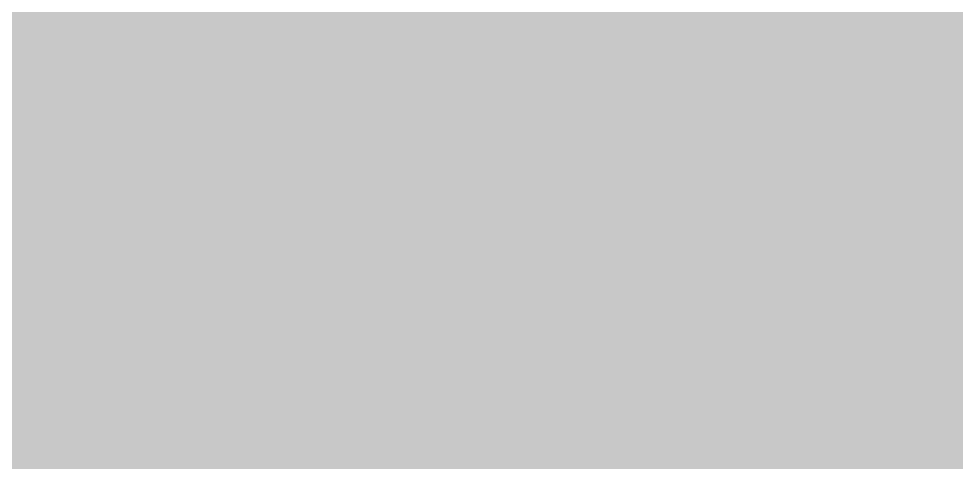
# Model space of a CAD drawing. Header units: millimetres. Extents: x 85 to 447, y 59 to 294.
# Drawn here: x 127.405 to 130.313, y 74.382 to 75.756 of the extents above; entities that cross this region are included whole.
import ezdxf

# ---------------------------------------------------------------- set-up
doc = ezdxf.new("R2010")
doc.units = ezdxf.units.MM
doc.layers.add('BG', color=7, linetype='Continuous')

msp = doc.modelspace()

# ---------------------------------------------------------------- hatches: boundary and pattern name
at = {"layer": 'BG', "true_color": 0x5e416d}
msp.add_hatch(color=197, dxfattribs=at).paths.add_polyline_path([(85.368, 58.7339), (245.3679, 58.7339), (245.3679, 278.7339), (85.368, 278.7339)])
at = {"layer": 'BG', "true_color": 0xfce102}
for points in [[(129.3068, 74.6709), (129.3046, 74.6741), (129.3018, 74.6769), (129.2985, 74.6794), (129.2947, 74.6815), (129.2905, 74.6833), (129.2859, 74.6848), (129.281, 74.6861), (129.2758, 74.6871), (129.2703, 74.6878), (129.2647, 74.6884), (129.2588, 74.6888), (129.2529, 74.689), (129.2469, 74.689), (129.2409, 74.6889), (129.2349, 74.6887), (129.229, 74.6884), (129.2233, 74.688), (129.2176, 74.6876), (129.2122, 74.6872), (129.2071, 74.6867), (129.2023, 74.6862), (129.1978, 74.6858), (129.1937, 74.6854), (129.1901, 74.6851), (129.1874, 74.6846), (129.1843, 74.684), (129.1808, 74.6833), (129.1769, 74.6826), (129.1728, 74.6818), (129.1683, 74.681), (129.1637, 74.68), (129.1589, 74.679), (129.154, 74.6778), (129.1491, 74.6766), (129.1441, 74.6752), (129.1392, 74.6737), (129.1345, 74.6722), (129.1298, 74.6704), (129.1254, 74.6686), (129.1212, 74.6666), (129.1173, 74.6645), (129.1138, 74.6622), (129.1106, 74.6598), (129.108, 74.6572), (129.1058, 74.6545), (129.1042, 74.6515), (129.1032, 74.6484), (129.1029, 74.6452), (129.1041, 74.6404), (129.1054, 74.6357), (129.1066, 74.631), (129.1078, 74.6262), (129.1091, 74.6214), (129.1103, 74.6166), (129.1115, 74.6118), (129.1127, 74.607), (129.1139, 74.6022), (129.1151, 74.5974), (129.1163, 74.5925), (129.1175, 74.5877), (129.1187, 74.5829), (129.1199, 74.578), (129.1211, 74.5732), (129.1223, 74.5683), (129.1235, 74.5635), (129.1248, 74.5586), (129.126, 74.5538), (129.1272, 74.549), (129.1284, 74.5441), (129.1296, 74.5393), (129.1309, 74.5345), (129.1321, 74.5296), (129.1399, 74.5301), (129.1477, 74.5306), (129.1555, 74.5311), (129.1633, 74.5315), (129.1711, 74.532), (129.1789, 74.5325), (129.1867, 74.533), (129.1945, 74.5334), (129.2024, 74.5339), (129.2102, 74.5344), (129.2181, 74.5349), (129.2259, 74.5354), (129.2338, 74.5358), (129.2417, 74.5363), (129.2495, 74.5368), (129.2574, 74.5373), (129.2653, 74.5378), (129.2733, 74.5383), (129.2812, 74.5388), (129.2891, 74.5393), (129.2971, 74.5398), (129.305, 74.5403), (129.313, 74.5408), (129.321, 74.5413), (129.3186, 74.5459), (129.3165, 74.5506), (129.3146, 74.5556), (129.313, 74.5606), (129.3115, 74.5659), (129.3103, 74.5712), (129.3093, 74.5766), (129.3084, 74.5822), (129.3077, 74.5878), (129.3071, 74.5934), (129.3067, 74.5991), (129.3064, 74.6049), (129.3062, 74.6107), (129.306, 74.6164), (129.306, 74.6222), (129.306, 74.6279), (129.3061, 74.6336), (129.3062, 74.6392), (129.3063, 74.6448), (129.3064, 74.6502), (129.3065, 74.6556), (129.3067, 74.6608), (129.3067, 74.6659)], [(129.803, 74.5508), (129.801, 74.5549), (129.7992, 74.5591), (129.7976, 74.5634), (129.7961, 74.5679), (129.7949, 74.5724), (129.7938, 74.577), (129.7929, 74.5817), (129.7921, 74.5864), (129.7914, 74.5912), (129.7909, 74.596), (129.7905, 74.6009), (129.7902, 74.6058), (129.7899, 74.6107), (129.7898, 74.6156), (129.7897, 74.6205), (129.7896, 74.6253), (129.7896, 74.6302), (129.7897, 74.635), (129.7897, 74.6398), (129.7898, 74.6445), (129.7899, 74.6491), (129.79, 74.6537), (129.79, 74.6582), (129.79, 74.6625), (129.7898, 74.6637), (129.7895, 74.6648), (129.7892, 74.6659), (129.7888, 74.6671), (129.7884, 74.6683), (129.7879, 74.6694), (129.7875, 74.6706), (129.7869, 74.6718), (129.7864, 74.6729), (129.7857, 74.6741), (129.7851, 74.6752), (129.7844, 74.6763), (129.7837, 74.6773), (129.7829, 74.6784), (129.7821, 74.6794), (129.7813, 74.6803), (129.7804, 74.6813), (129.7794, 74.6821), (129.7785, 74.683), (129.7775, 74.6837), (129.7764, 74.6844), (129.7753, 74.6851), (129.7742, 74.6857), (129.773, 74.6862), (129.7657, 74.6872), (129.7583, 74.688), (129.7509, 74.6887), (129.7433, 74.6893), (129.7358, 74.6898), (129.7281, 74.6901), (129.7204, 74.6904), (129.7127, 74.6906), (129.7049, 74.6907), (129.6971, 74.6907), (129.6893, 74.6906), (129.6815, 74.6905), (129.6736, 74.6903), (129.6658, 74.6901), (129.658, 74.6899), (129.6501, 74.6896), (129.6424, 74.6893), (129.6346, 74.689), (129.6269, 74.6887), (129.6192, 74.6883), (129.6116, 74.688), (129.604, 74.6878), (129.5965, 74.6875), (129.5891, 74.6873), (129.5819, 74.6852), (129.5757, 74.6824), (129.5705, 74.679), (129.5662, 74.6751), (129.5626, 74.6706), (129.5598, 74.6657), (129.5577, 74.6603), (129.5561, 74.6545), (129.5551, 74.6485), (129.5545, 74.6421), (129.5542, 74.6355), (129.5543, 74.6287), (129.5547, 74.6218), (129.5552, 74.6148), (129.5558, 74.6077), (129.5564, 74.6006), (129.557, 74.5936), (129.5574, 74.5867), (129.5577, 74.58), (129.5577, 74.5734), (129.5574, 74.567), (129.5567, 74.561), (129.5556, 74.5553), (129.5539, 74.55), (129.5644, 74.5501), (129.5748, 74.5502), (129.5853, 74.5502), (129.5957, 74.5503), (129.6061, 74.5504), (129.6166, 74.5505), (129.627, 74.5505), (129.6374, 74.5506), (129.6478, 74.5506), (129.6582, 74.5506), (129.6685, 74.5507), (129.6789, 74.5507), (129.6893, 74.5507), (129.6996, 74.5507), (129.71, 74.5508), (129.7203, 74.5508), (129.7307, 74.5508), (129.741, 74.5508), (129.7513, 74.5508), (129.7617, 74.5508), (129.772, 74.5508), (129.7823, 74.5508), (129.7926, 74.5508)], [(130.2219, 74.5363), (130.222, 74.5364), (130.2222, 74.5365), (130.2224, 74.5366), (130.2226, 74.5367), (130.2229, 74.5368), (130.2231, 74.5368), (130.2233, 74.5369), (130.2236, 74.537), (130.2238, 74.537), (130.2241, 74.5371), (130.2244, 74.5371), (130.2247, 74.5371), (130.225, 74.5372), (130.2253, 74.5372), (130.2256, 74.5372), (130.2259, 74.5372), (130.2263, 74.5372), (130.2266, 74.5372), (130.227, 74.5373), (130.2274, 74.5373), (130.2278, 74.5373), (130.2282, 74.5373), (130.2286, 74.5373), (130.229, 74.5373), (130.2309, 74.54), (130.2327, 74.5429), (130.2345, 74.5462), (130.2362, 74.5497), (130.2379, 74.5535), (130.2396, 74.5575), (130.2412, 74.5616), (130.2428, 74.5659), (130.2443, 74.5703), (130.2458, 74.5748), (130.2472, 74.5794), (130.2485, 74.584), (130.2497, 74.5887), (130.2509, 74.5934), (130.252, 74.598), (130.253, 74.6026), (130.2538, 74.6071), (130.2546, 74.6116), (130.2553, 74.6159), (130.2559, 74.62), (130.2563, 74.624), (130.2566, 74.6278), (130.2568, 74.6313), (130.2569, 74.6346), (130.256, 74.6359), (130.2551, 74.6373), (130.2541, 74.6388), (130.2532, 74.6404), (130.2521, 74.642), (130.2511, 74.6438), (130.25, 74.6456), (130.2489, 74.6474), (130.2477, 74.6492), (130.2465, 74.6511), (130.2453, 74.653), (130.2441, 74.6548), (130.2428, 74.6566), (130.2416, 74.6584), (130.2402, 74.6602), (130.2389, 74.6618), (130.2376, 74.6635), (130.2362, 74.665), (130.2348, 74.6664), (130.2334, 74.6677), (130.2319, 74.6689), (130.2305, 74.6699), (130.229, 74.6708), (130.2275, 74.6715), (130.2254, 74.6721), (130.2233, 74.6727), (130.2212, 74.6734), (130.2191, 74.674), (130.217, 74.6746), (130.215, 74.6752), (130.2129, 74.6758), (130.2108, 74.6764), (130.2088, 74.677), (130.2067, 74.6776), (130.2047, 74.6781), (130.2027, 74.6787), (130.2006, 74.6793), (130.1986, 74.6798), (130.1965, 74.6804), (130.1945, 74.6809), (130.1925, 74.6815), (130.1904, 74.682), (130.1884, 74.6825), (130.1864, 74.6831), (130.1843, 74.6836), (130.1823, 74.6841), (130.1803, 74.6846), (130.1782, 74.6851), (130.174, 74.6858), (130.1693, 74.6865), (130.1643, 74.6872), (130.159, 74.688), (130.1534, 74.6887), (130.1475, 74.6895), (130.1415, 74.6902), (130.1352, 74.6909), (130.1289, 74.6915), (130.1225, 74.6921), (130.116, 74.6925), (130.1095, 74.6928), (130.1031, 74.693), (130.0968, 74.693), (130.0905, 74.6928), (130.0845, 74.6925), (130.0786, 74.6919), (130.073, 74.6911), (130.0676, 74.69), (130.0626, 74.6887), (130.0579, 74.6871), (130.0537, 74.6851), (130.0499, 74.6829), (130.0465, 74.6802), (130.0464, 74.6767), (130.0463, 74.6731), (130.0462, 74.6696), (130.046, 74.666), (130.0459, 74.6625), (130.0458, 74.6589), (130.0457, 74.6553), (130.0456, 74.6517), (130.0454, 74.6481), (130.0453, 74.6445), (130.0452, 74.6409), (130.0451, 74.6373), (130.045, 74.6337), (130.0448, 74.6301), (130.0447, 74.6264), (130.0446, 74.6228), (130.0444, 74.6192), (130.0443, 74.6156), (130.0442, 74.6119), (130.044, 74.6083), (130.0439, 74.6047), (130.0437, 74.6011), (130.0436, 74.5974), (130.0434, 74.5938), (130.0434, 74.5926), (130.0433, 74.5912), (130.0432, 74.5896), (130.0431, 74.5878), (130.043, 74.586), (130.0428, 74.584), (130.0426, 74.5819), (130.0425, 74.5797), (130.0422, 74.5775), (130.042, 74.5752), (130.0417, 74.5729), (130.0414, 74.5706), (130.0411, 74.5683), (130.0407, 74.5661), (130.0403, 74.5639), (130.0399, 74.5618), (130.0394, 74.5597), (130.0389, 74.5578), (130.0384, 74.556), (130.0378, 74.5544), (130.0372, 74.5529), (130.0365, 74.5516), (130.0358, 74.5505), (130.035, 74.5496), (130.0351, 74.5496), (130.0352, 74.5495), (130.0353, 74.5494), (130.0354, 74.5493), (130.0355, 74.5492), (130.0356, 74.549), (130.0358, 74.5489), (130.0359, 74.5488), (130.0361, 74.5487), (130.0363, 74.5486), (130.0365, 74.5485), (130.0366, 74.5484), (130.0368, 74.5483), (130.037, 74.5481), (130.0373, 74.548), (130.0375, 74.5479), (130.0377, 74.5478), (130.0379, 74.5477), (130.0381, 74.5476), (130.0384, 74.5475), (130.0386, 74.5474), (130.0389, 74.5473), (130.0391, 74.5472), (130.0393, 74.5471), (130.0469, 74.5467), (130.0545, 74.5464), (130.0621, 74.546), (130.0696, 74.5456), (130.0772, 74.5452), (130.0848, 74.5448), (130.0923, 74.5444), (130.0999, 74.5439), (130.1075, 74.5435), (130.115, 74.5431), (130.1226, 74.5426), (130.1302, 74.5422), (130.1378, 74.5417), (130.1454, 74.5412), (130.153, 74.5408), (130.1606, 74.5403), (130.1682, 74.5398), (130.1758, 74.5393), (130.1835, 74.5388), (130.1911, 74.5383), (130.1988, 74.5378), (130.2065, 74.5373), (130.2141, 74.5368)], [(128.5041, 74.4712), (128.5092, 74.4719), (128.5143, 74.4726), (128.5194, 74.4732), (128.5246, 74.4739), (128.5297, 74.4746), (128.5349, 74.4752), (128.54, 74.4759), (128.5452, 74.4765), (128.5504, 74.4772), (128.5556, 74.4778), (128.5608, 74.4785), (128.566, 74.4791), (128.5712, 74.4798), (128.5764, 74.4804), (128.5816, 74.4811), (128.5868, 74.4817), (128.592, 74.4823), (128.5972, 74.483), (128.6024, 74.4836), (128.6076, 74.4842), (128.6128, 74.4849), (128.6181, 74.4855), (128.6233, 74.4861), (128.6285, 74.4867), (128.631, 74.4869), (128.6336, 74.487), (128.6362, 74.4872), (128.6387, 74.4873), (128.6413, 74.4874), (128.6439, 74.4875), (128.6465, 74.4876), (128.6491, 74.4877), (128.6517, 74.4878), (128.6543, 74.4879), (128.6569, 74.488), (128.6595, 74.4881), (128.6621, 74.4882), (128.6648, 74.4883), (128.6674, 74.4884), (128.67, 74.4885), (128.6727, 74.4886), (128.6753, 74.4887), (128.678, 74.4888), (128.6807, 74.4889), (128.6833, 74.489), (128.686, 74.4891), (128.6887, 74.4893), (128.6914, 74.4894), (128.6915, 74.4947), (128.6916, 74.4999), (128.6918, 74.5051), (128.692, 74.5104), (128.6921, 74.5156), (128.6923, 74.5208), (128.6925, 74.526), (128.6927, 74.5312), (128.6929, 74.5364), (128.6931, 74.5416), (128.6933, 74.5467), (128.6936, 74.5519), (128.6938, 74.557), (128.694, 74.5622), (128.6943, 74.5673), (128.6945, 74.5724), (128.6948, 74.5775), (128.695, 74.5826), (128.6953, 74.5877), (128.6955, 74.5928), (128.6958, 74.5979), (128.6961, 74.603), (128.6963, 74.608), (128.6966, 74.6131), (128.6935, 74.6178), (128.6895, 74.6219), (128.6847, 74.6254), (128.6792, 74.6284), (128.6731, 74.6309), (128.6664, 74.6329), (128.6593, 74.6345), (128.6516, 74.6356), (128.6437, 74.6364), (128.6354, 74.6369), (128.6269, 74.637), (128.6182, 74.6369), (128.6095, 74.6365), (128.6008, 74.6359), (128.5921, 74.6351), (128.5835, 74.6342), (128.5751, 74.6331), (128.567, 74.6319), (128.5592, 74.6307), (128.5518, 74.6295), (128.5449, 74.6283), (128.5386, 74.6271), (128.5328, 74.6259), (128.5277, 74.6249), (128.5264, 74.6244), (128.525, 74.6239), (128.5236, 74.6234), (128.5223, 74.6229), (128.5209, 74.6224), (128.5196, 74.6219), (128.5182, 74.6213), (128.5169, 74.6208), (128.5156, 74.6202), (128.5142, 74.6196), (128.5129, 74.6191), (128.5115, 74.6185), (128.5102, 74.6179), (128.5089, 74.6173), (128.5075, 74.6167), (128.5062, 74.6161), (128.5049, 74.6154), (128.5035, 74.6148), (128.5022, 74.6142), (128.5008, 74.6136), (128.4995, 74.6129), (128.4981, 74.6123), (128.4967, 74.6116), (128.4954, 74.611), (128.4944, 74.6088), (128.4937, 74.6062), (128.4933, 74.6032), (128.4931, 74.5998), (128.493, 74.596), (128.4932, 74.592), (128.4935, 74.5878), (128.494, 74.5833), (128.4946, 74.5787), (128.4953, 74.574), (128.4961, 74.5693), (128.4969, 74.5646), (128.4979, 74.5598), (128.4988, 74.5552), (128.4998, 74.5507), (128.5008, 74.5464), (128.5017, 74.5423), (128.5026, 74.5385), (128.5035, 74.535), (128.5043, 74.5318), (128.505, 74.5291), (128.5056, 74.5268), (128.506, 74.525), (128.5063, 74.5237), (128.5061, 74.5215), (128.5059, 74.5193), (128.5057, 74.5171), (128.5055, 74.5149), (128.5054, 74.5127), (128.5052, 74.5104), (128.5051, 74.5082), (128.5049, 74.506), (128.5048, 74.5038), (128.5047, 74.5016), (128.5046, 74.4994), (128.5045, 74.4972), (128.5045, 74.495), (128.5044, 74.4928), (128.5043, 74.4907), (128.5043, 74.4885), (128.5042, 74.4863), (128.5042, 74.4841), (128.5042, 74.482), (128.5041, 74.4798), (128.5041, 74.4777), (128.5041, 74.4755), (128.5041, 74.4734)], [(128.0283, 74.3982), (128.0385, 74.4), (128.0486, 74.4019), (128.0588, 74.4037), (128.069, 74.4055), (128.0791, 74.4074), (128.0893, 74.4092), (128.0995, 74.411), (128.1097, 74.4129), (128.1199, 74.4147), (128.1301, 74.4165), (128.1403, 74.4183), (128.1505, 74.4201), (128.1607, 74.4218), (128.1709, 74.4236), (128.1811, 74.4254), (128.1914, 74.4271), (128.2016, 74.4289), (128.2118, 74.4306), (128.222, 74.4323), (128.2322, 74.434), (128.2424, 74.4357), (128.2527, 74.4374), (128.2629, 74.439), (128.2731, 74.4407), (128.2727, 74.4413), (128.2724, 74.442), (128.272, 74.4426), (128.2716, 74.4433), (128.2713, 74.4439), (128.2709, 74.4446), (128.2706, 74.4452), (128.2702, 74.4458), (128.2699, 74.4465), (128.2695, 74.4471), (128.2691, 74.4477), (128.2688, 74.4483), (128.2684, 74.4489), (128.2681, 74.4496), (128.2677, 74.4502), (128.2674, 74.4508), (128.267, 74.4514), (128.2667, 74.452), (128.2663, 74.4527), (128.266, 74.4533), (128.2656, 74.4539), (128.2653, 74.4546), (128.265, 74.4552), (128.2646, 74.4558), (128.2637, 74.4598), (128.2628, 74.4638), (128.2618, 74.4678), (128.2609, 74.4718), (128.2599, 74.4758), (128.259, 74.4798), (128.258, 74.4838), (128.2571, 74.4878), (128.2562, 74.4918), (128.2552, 74.4958), (128.2543, 74.4997), (128.2533, 74.5037), (128.2524, 74.5077), (128.2514, 74.5117), (128.2505, 74.5156), (128.2495, 74.5196), (128.2486, 74.5235), (128.2477, 74.5275), (128.2467, 74.5314), (128.2458, 74.5353), (128.2449, 74.5392), (128.2439, 74.5431), (128.243, 74.547), (128.2421, 74.5509), (128.2411, 74.5519), (128.2402, 74.553), (128.2394, 74.554), (128.2385, 74.555), (128.2377, 74.556), (128.2369, 74.5569), (128.236, 74.5578), (128.2352, 74.5586), (128.2344, 74.5595), (128.2336, 74.5603), (128.2327, 74.561), (128.2318, 74.5618), (128.2309, 74.5625), (128.23, 74.5631), (128.229, 74.5638), (128.228, 74.5644), (128.2269, 74.5649), (128.2257, 74.5655), (128.2245, 74.566), (128.2232, 74.5664), (128.2218, 74.5669), (128.2203, 74.5673), (128.2187, 74.5677), (128.217, 74.568), (128.2096, 74.5671), (128.2021, 74.5661), (128.1945, 74.5652), (128.1869, 74.5642), (128.1793, 74.5632), (128.1717, 74.5621), (128.164, 74.5611), (128.1563, 74.56), (128.1486, 74.5588), (128.1409, 74.5577), (128.1332, 74.5565), (128.1255, 74.5552), (128.1179, 74.554), (128.1102, 74.5526), (128.1026, 74.5513), (128.0949, 74.5499), (128.0873, 74.5484), (128.0798, 74.5468), (128.0723, 74.5453), (128.0648, 74.5436), (128.0574, 74.5419), (128.05, 74.5401), (128.0427, 74.5383), (128.0355, 74.5364), (128.0346, 74.5357), (128.0336, 74.5351), (128.0327, 74.5346), (128.0318, 74.534), (128.031, 74.5334), (128.0302, 74.5328), (128.0293, 74.5322), (128.0285, 74.5316), (128.0278, 74.531), (128.027, 74.5304), (128.0263, 74.5298), (128.0256, 74.5292), (128.0249, 74.5286), (128.0242, 74.5279), (128.0235, 74.5272), (128.0228, 74.5266), (128.0222, 74.5258), (128.0215, 74.5251), (128.0209, 74.5243), (128.0203, 74.5235), (128.0197, 74.5227), (128.0191, 74.5218), (128.0185, 74.521), (128.0179, 74.52), (128.018, 74.5149), (128.0183, 74.5098), (128.0187, 74.5046), (128.0193, 74.4995), (128.02, 74.4945), (128.0208, 74.4894), (128.0217, 74.4843), (128.0226, 74.4792), (128.0235, 74.4742), (128.0245, 74.4691), (128.0255, 74.4641), (128.0264, 74.4591), (128.0273, 74.454), (128.0281, 74.449), (128.0289, 74.4439), (128.0295, 74.4389), (128.03, 74.4338), (128.0304, 74.4288), (128.0306, 74.4237), (128.0306, 74.4186), (128.0304, 74.4135), (128.03, 74.4084), (128.0293, 74.4033)], [(129.2346, 74.3942), (129.2454, 74.3948), (129.2562, 74.3954), (129.2669, 74.396), (129.2777, 74.3966), (129.2885, 74.3972), (129.2992, 74.3978), (129.31, 74.3984), (129.3208, 74.399), (129.3315, 74.3996), (129.3423, 74.4002), (129.3531, 74.4008), (129.3639, 74.4014), (129.3746, 74.402), (129.3854, 74.4025), (129.3962, 74.4031), (129.407, 74.4037), (129.4178, 74.4042), (129.4287, 74.4048), (129.4395, 74.4053), (129.4503, 74.4058), (129.4612, 74.4063), (129.4721, 74.4068), (129.4829, 74.4073), (129.4938, 74.4078), (129.7685, 74.4078), (129.7773, 74.4074), (129.786, 74.407), (129.7948, 74.4067), (129.8035, 74.4063), (129.8123, 74.4059), (129.8211, 74.4056), (129.8299, 74.4052), (129.8387, 74.4049), (129.8475, 74.4045), (129.8563, 74.4041), (129.8651, 74.4038), (129.8739, 74.4034), (129.8827, 74.4031), (129.8916, 74.4027), (129.9004, 74.4023), (129.9093, 74.402), (129.9181, 74.4016), (129.927, 74.4012), (129.9358, 74.4008), (129.9447, 74.4005), (129.9535, 74.4001), (129.9624, 74.3997), (129.9713, 74.3993), (129.9802, 74.3989), (129.9852, 74.3986), (129.9901, 74.3982), (129.9951, 74.3979), (130.0001, 74.3975), (130.005, 74.3972), (130.01, 74.3968), (130.015, 74.3965), (130.02, 74.3961), (130.0249, 74.3957), (130.0299, 74.3954), (130.0349, 74.395), (130.0399, 74.3946), (130.0449, 74.3942), (130.0499, 74.3939), (130.0549, 74.3935), (130.0599, 74.3931), (130.0649, 74.3927), (130.0699, 74.3923), (130.075, 74.3919), (130.08, 74.3914), (130.0851, 74.391), (130.0902, 74.3906), (130.0952, 74.3902), (130.1003, 74.3897), (130.1034, 74.3932), (130.1065, 74.3967), (130.1096, 74.4002), (130.1127, 74.4037), (130.1158, 74.4072), (130.119, 74.4108), (130.1221, 74.4143), (130.1253, 74.4178), (130.1285, 74.4213), (130.1317, 74.4248), (130.1349, 74.4282), (130.1381, 74.4317), (130.1414, 74.4351), (130.1447, 74.4386), (130.148, 74.442), (130.1514, 74.4453), (130.1548, 74.4487), (130.1582, 74.452), (130.1616, 74.4553), (130.1651, 74.4586), (130.1686, 74.4618), (130.1722, 74.465), (130.1758, 74.4681), (130.1794, 74.4712), (130.1805, 74.4727), (130.1817, 74.4741), (130.1828, 74.4756), (130.1839, 74.477), (130.1851, 74.4784), (130.1862, 74.4798), (130.1873, 74.4812), (130.1885, 74.4826), (130.1897, 74.484), (130.1908, 74.4854), (130.192, 74.4868), (130.1932, 74.4881), (130.1943, 74.4895), (130.1955, 74.4909), (130.1967, 74.4922), (130.1979, 74.4936), (130.199, 74.4949), (130.2002, 74.4963), (130.2014, 74.4976), (130.2026, 74.499), (130.2038, 74.5003), (130.2049, 74.5017), (130.2061, 74.503), (130.2073, 74.5044), (130.1998, 74.5049), (130.1922, 74.5054), (130.1847, 74.5058), (130.1771, 74.5063), (130.1696, 74.5067), (130.1621, 74.5072), (130.1546, 74.5077), (130.147, 74.5081), (130.1395, 74.5085), (130.132, 74.509), (130.1245, 74.5094), (130.117, 74.5099), (130.1095, 74.5103), (130.102, 74.5107), (130.0945, 74.5112), (130.087, 74.5116), (130.0795, 74.512), (130.0721, 74.5124), (130.0646, 74.5129), (130.0571, 74.5133), (130.0497, 74.5137), (130.0422, 74.5141), (130.0348, 74.5145), (130.0273, 74.515), (129.9911, 74.5156), (129.9548, 74.5161), (129.9185, 74.5167), (129.8821, 74.5171), (129.8457, 74.5175), (129.8093, 74.5177), (129.7728, 74.5179), (129.7364, 74.518), (129.6999, 74.518), (129.6634, 74.5178), (129.6269, 74.5175), (129.5905, 74.517), (129.554, 74.5164), (129.5175, 74.5156), (129.4811, 74.5147), (129.4447, 74.5135), (129.4082, 74.5122), (129.3719, 74.5106), (129.3355, 74.5089), (129.2992, 74.5069), (129.263, 74.5046), (129.2268, 74.5022), (129.1906, 74.4994), (129.1545, 74.4964), (129.1568, 74.4924), (129.1592, 74.4884), (129.1618, 74.4845), (129.1644, 74.4807), (129.1672, 74.4769), (129.1701, 74.4731), (129.1731, 74.4693), (129.1761, 74.4656), (129.1792, 74.4619), (129.1823, 74.4582), (129.1854, 74.4545), (129.1885, 74.4507), (129.1916, 74.447), (129.1946, 74.4432), (129.1976, 74.4394), (129.2006, 74.4356), (129.2034, 74.4318), (129.2061, 74.4278), (129.2087, 74.4239), (129.2112, 74.4198), (129.2135, 74.4157), (129.2157, 74.4116), (129.2177, 74.4073), (129.2194, 74.403), (129.22, 74.4028), (129.2206, 74.4027), (129.2213, 74.4026), (129.222, 74.4024), (129.2228, 74.4023), (129.2236, 74.4021), (129.2244, 74.4019), (129.2252, 74.4017), (129.2261, 74.4014), (129.2269, 74.4012), (129.2278, 74.4009), (129.2286, 74.4006), (129.2294, 74.4002), (129.2302, 74.3998), (129.2309, 74.3994), (129.2316, 74.399), (129.2323, 74.3985), (129.2328, 74.398), (129.2334, 74.3975), (129.2338, 74.3969), (129.2341, 74.3963), (129.2344, 74.3957), (129.2346, 74.395)], [(127.7626, 74.483), (127.7624, 74.4832), (127.7622, 74.4834), (127.7619, 74.4836), (127.7616, 74.4838), (127.7614, 74.484), (127.7611, 74.4841), (127.7609, 74.4843), (127.7606, 74.4845), (127.7603, 74.4846), (127.7601, 74.4848), (127.7598, 74.4849), (127.7595, 74.4851), (127.7593, 74.4852), (127.759, 74.4853), (127.7587, 74.4855), (127.7584, 74.4856), (127.7581, 74.4857), (127.7578, 74.4858), (127.7575, 74.486), (127.7572, 74.4861), (127.7569, 74.4862), (127.7566, 74.4864), (127.7562, 74.4865), (127.7559, 74.4866), (127.7492, 74.4875), (127.7424, 74.488), (127.7355, 74.4882), (127.7284, 74.488), (127.7213, 74.4875), (127.7141, 74.4866), (127.7069, 74.4855), (127.6996, 74.4842), (127.6923, 74.4826), (127.685, 74.4808), (127.6777, 74.4788), (127.6704, 74.4766), (127.6632, 74.4742), (127.6561, 74.4717), (127.649, 74.4691), (127.642, 74.4664), (127.6352, 74.4637), (127.6285, 74.4608), (127.6219, 74.458), (127.6155, 74.4551), (127.6092, 74.4522), (127.6032, 74.4494), (127.5974, 74.4466), (127.5918, 74.4438), (127.5895, 74.4423), (127.5873, 74.4407), (127.5853, 74.439), (127.5834, 74.4373), (127.5816, 74.4354), (127.58, 74.4335), (127.5785, 74.4315), (127.5771, 74.4294), (127.5758, 74.4273), (127.5746, 74.4251), (127.5735, 74.4229), (127.5725, 74.4206), (127.5716, 74.4183), (127.5708, 74.4159), (127.5702, 74.4135), (127.5695, 74.4111), (127.569, 74.4086), (127.5686, 74.4062), (127.5682, 74.4037), (127.5679, 74.4012), (127.5677, 74.3987), (127.5676, 74.3962), (127.5675, 74.3937), (127.5675, 74.3912), (127.5695, 74.3881), (127.5714, 74.3849), (127.5733, 74.3815), (127.5751, 74.3781), (127.5769, 74.3746), (127.5786, 74.3711), (127.5803, 74.3675), (127.582, 74.3639), (127.5836, 74.3602), (127.5853, 74.3565), (127.5869, 74.3529), (127.5886, 74.3492), (127.5903, 74.3456), (127.592, 74.342), (127.5937, 74.3385), (127.5955, 74.335), (127.5974, 74.3316), (127.5993, 74.3283), (127.6013, 74.3252), (127.6034, 74.3221), (127.6055, 74.3192), (127.6078, 74.3164), (127.6102, 74.3138), (127.6126, 74.3114), (127.6205, 74.3128), (127.6283, 74.3142), (127.6362, 74.3157), (127.644, 74.3172), (127.6519, 74.3188), (127.6598, 74.3204), (127.6677, 74.3221), (127.6756, 74.3238), (127.6836, 74.3255), (127.6915, 74.3273), (127.6994, 74.3291), (127.7073, 74.3309), (127.7152, 74.3328), (127.7231, 74.3347), (127.731, 74.3365), (127.7389, 74.3384), (127.7468, 74.3403), (127.7546, 74.3422), (127.7625, 74.3442), (127.7703, 74.3461), (127.7781, 74.348), (127.7859, 74.3499), (127.7936, 74.3518), (127.8013, 74.3536), (127.7989, 74.3587), (127.7965, 74.3639), (127.7943, 74.3691), (127.7921, 74.3743), (127.79, 74.3796), (127.7881, 74.3849), (127.7862, 74.3903), (127.7844, 74.3957), (127.7827, 74.4011), (127.781, 74.4065), (127.7794, 74.412), (127.7779, 74.4174), (127.7764, 74.4229), (127.775, 74.4284), (127.7736, 74.4339), (127.7723, 74.4394), (127.771, 74.4449), (127.7698, 74.4504), (127.7685, 74.4559), (127.7673, 74.4613), (127.7661, 74.4668), (127.765, 74.4722), (127.7638, 74.4776)], [(128.6311, 74.3455), (128.6319, 74.3502), (128.6329, 74.3548), (128.6341, 74.3595), (128.6354, 74.3641), (128.637, 74.3688), (128.6387, 74.3735), (128.6405, 74.3782), (128.6424, 74.383), (128.6445, 74.3877), (128.6466, 74.3924), (128.6488, 74.3971), (128.6511, 74.4018), (128.6535, 74.4064), (128.6558, 74.4111), (128.6582, 74.4157), (128.6606, 74.4203), (128.663, 74.4249), (128.6653, 74.4294), (128.6676, 74.4339), (128.6699, 74.4384), (128.6721, 74.4429), (128.6742, 74.4472), (128.6762, 74.4516), (128.6781, 74.4559), (128.6758, 74.4557), (128.6735, 74.4556), (128.6712, 74.4555), (128.669, 74.4553), (128.6667, 74.4552), (128.6644, 74.455), (128.6621, 74.4549), (128.6598, 74.4547), (128.6576, 74.4546), (128.6553, 74.4544), (128.653, 74.4543), (128.6507, 74.4541), (128.6485, 74.4539), (128.6462, 74.4538), (128.6439, 74.4536), (128.6416, 74.4535), (128.6393, 74.4533), (128.6371, 74.4532), (128.6348, 74.453), (128.6325, 74.4529), (128.6302, 74.4528), (128.6279, 74.4526), (128.6257, 74.4525), (128.6234, 74.4524), (128.5871, 74.4483), (128.5508, 74.444), (128.5146, 74.4396), (128.4783, 74.435), (128.4421, 74.4301), (128.4059, 74.4252), (128.3697, 74.42), (128.3336, 74.4147), (128.2974, 74.4092), (128.2613, 74.4036), (128.2252, 74.3978), (128.1891, 74.3918), (128.1531, 74.3857), (128.1171, 74.3795), (128.0811, 74.3731), (128.0451, 74.3666), (128.0092, 74.3599), (127.9732, 74.3531), (127.9374, 74.3462), (127.9015, 74.3392), (127.8657, 74.332), (127.8299, 74.3247), (127.7942, 74.3173), (127.7585, 74.3098), (127.7538, 74.3087), (127.749, 74.3076), (127.7443, 74.3064), (127.7396, 74.3053), (127.7349, 74.3042), (127.7302, 74.3031), (127.7254, 74.3019), (127.7207, 74.3008), (127.716, 74.2997), (127.7113, 74.2986), (127.7066, 74.2974), (127.7019, 74.2963), (127.6972, 74.2952), (127.6925, 74.294), (127.6878, 74.2929), (127.6832, 74.2917), (127.6785, 74.2906), (127.6739, 74.2894), (127.6692, 74.2882), (127.6646, 74.287), (127.66, 74.2859), (127.6554, 74.2847), (127.6508, 74.2834), (127.6462, 74.2822), (127.646, 74.2821), (127.6459, 74.282), (127.6458, 74.2819), (127.6456, 74.2817), (127.6455, 74.2816), (127.6453, 74.2815), (127.6452, 74.2814), (127.645, 74.2813), (127.6449, 74.2812), (127.6448, 74.2811), (127.6446, 74.2809), (127.6445, 74.2808), (127.6444, 74.2807), (127.6443, 74.2805), (127.6441, 74.2804), (127.644, 74.2802), (127.6439, 74.2801), (127.6438, 74.2799), (127.6437, 74.2797), (127.6436, 74.2795), (127.6436, 74.2793), (127.6435, 74.279), (127.6434, 74.2788), (127.6434, 74.2785), (127.6469, 74.2759), (127.6505, 74.2732), (127.6541, 74.2705), (127.6578, 74.2677), (127.6616, 74.265), (127.6654, 74.2622), (127.6693, 74.2595), (127.6732, 74.2568), (127.6771, 74.254), (127.6811, 74.2513), (127.6851, 74.2486), (127.6891, 74.2458), (127.6931, 74.2431), (127.6971, 74.2405), (127.7012, 74.2378), (127.7052, 74.2352), (127.7093, 74.2325), (127.7133, 74.23), (127.7173, 74.2274), (127.7213, 74.2249), (127.7253, 74.2224), (127.7293, 74.22), (127.7332, 74.2176), (127.7371, 74.2152), (127.7384, 74.2142), (127.7397, 74.2131), (127.741, 74.212), (127.7423, 74.2109), (127.7437, 74.2098), (127.745, 74.2086), (127.7463, 74.2075), (127.7477, 74.2063), (127.749, 74.2052), (127.7503, 74.204), (127.7517, 74.2028), (127.753, 74.2016), (127.7543, 74.2004), (127.7557, 74.1992), (127.757, 74.198), (127.7584, 74.1968), (127.7597, 74.1956), (127.761, 74.1943), (127.7624, 74.1931), (127.7637, 74.1919), (127.765, 74.1906), (127.7664, 74.1894), (127.7677, 74.1882), (127.769, 74.1869), (127.7701, 74.1873), (127.7712, 74.1877), (127.7724, 74.188), (127.7735, 74.1884), (127.7746, 74.1888), (127.7757, 74.1891), (127.7768, 74.1895), (127.7779, 74.1899), (127.779, 74.1902), (127.7801, 74.1906), (127.7812, 74.191), (127.7823, 74.1913), (127.7834, 74.1917), (127.7845, 74.192), (127.7856, 74.1924), (127.7867, 74.1927), (127.7877, 74.1931), (127.7888, 74.1934), (127.7899, 74.1938), (127.7909, 74.1941), (127.792, 74.1944), (127.793, 74.1948), (127.794, 74.1951), (127.7951, 74.1954), (127.8287, 74.2034), (127.8624, 74.2114), (127.8962, 74.2192), (127.93, 74.2269), (127.9639, 74.2345), (127.9978, 74.242), (128.0317, 74.2493), (128.0657, 74.2565), (128.0998, 74.2635), (128.1339, 74.2703), (128.168, 74.2769), (128.2022, 74.2834), (128.2364, 74.2896), (128.2707, 74.2957), (128.305, 74.3015), (128.3394, 74.307), (128.3738, 74.3124), (128.4083, 74.3174), (128.4428, 74.3223), (128.4773, 74.3268), (128.5119, 74.331), (128.5466, 74.335), (128.5813, 74.3387), (128.616, 74.342), (128.6166, 74.3423), (128.6171, 74.3425), (128.6176, 74.3427), (128.6182, 74.3429), (128.6188, 74.3431), (128.6194, 74.3433), (128.62, 74.3435), (128.6206, 74.3436), (128.6212, 74.3438), (128.6219, 74.3439), (128.6225, 74.3441), (128.6231, 74.3442), (128.6238, 74.3443), (128.6245, 74.3445), (128.6251, 74.3446), (128.6258, 74.3447), (128.6265, 74.3448), (128.6271, 74.3449), (128.6278, 74.345), (128.6285, 74.3451), (128.6291, 74.3452), (128.6298, 74.3453), (128.6304, 74.3454)]]:
    msp.add_hatch(color=2, dxfattribs=at).paths.add_polyline_path(points)

doc.saveas('drawing.dxf')
